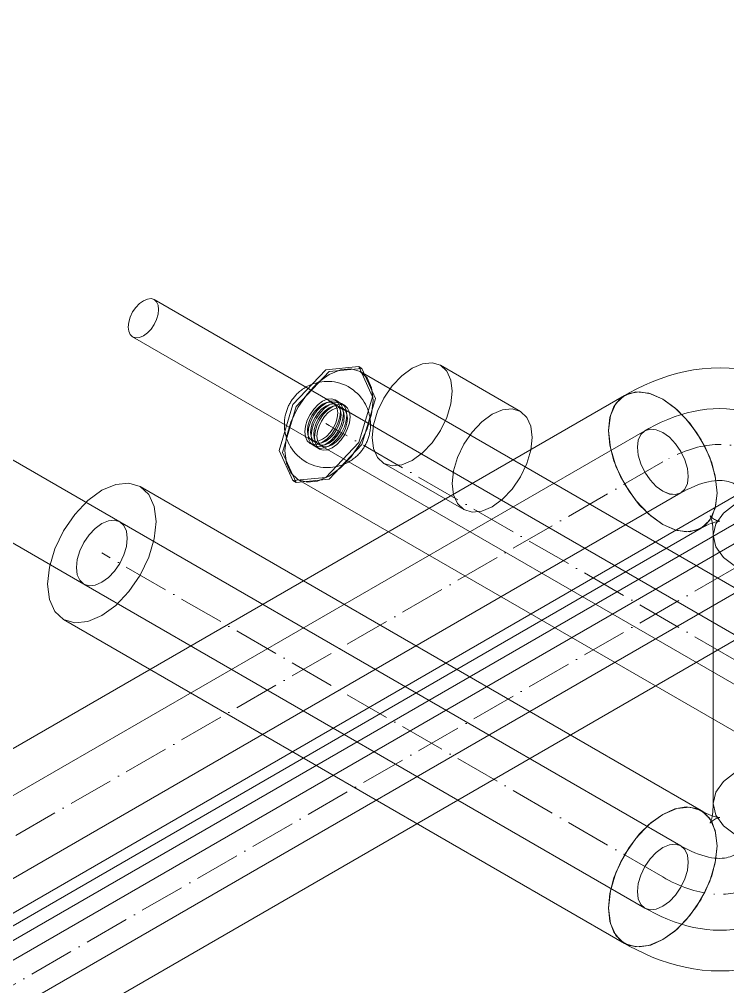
# Model space of a CAD drawing. Header units: millimetres. Extents: x -88595 to 880822, y -1054509 to -148035.
# Drawn here: x 385216.5 to 385373.1, y -313302.5 to -313088.8 of the extents above; entities that cross this region are included whole.
import ezdxf

# ---------------------------------------------------------------- set-up
doc = ezdxf.new("R2010")
doc.units = ezdxf.units.MM
doc.linetypes.add('$12$ADSK_Осевая', pattern=[14, 10, -2, 0, -2])
doc.linetypes.add('$13$ADSK_Осевая', pattern=[14, 10, -2, 0, -2])
for name, color, linetype, lineweight in [('Изоляция', 7, 'Continuous', 18), ('Оборудование', 7, 'Continuous', 18), ('Трубопровод', 7, 'Continuous', 18), ('Трубопроводы', 7, 'Continuous', 18)]:
    doc.layers.add(name, color=color, linetype=linetype, lineweight=lineweight)

# ---------------------------------------------------------------- blocks, each defined once
blk = doc.blocks.new('$0$ADSK_Канальный блок кондиционера1 - AD242MJERAB-3267365-В_ОВ3_3')
at = {"layer": 'Оборудование'}
for p, q in [((18510.35, 12289.72), (18017.5, 12005.17)), ((18191.7, 12182.79), (18151.39, 12206.06)), ((18146.64, 12197.83), (18186.95, 12174.56)), ((18232.34, 12181.33), (18214.66, 12191.54)), ((18143.79, 12156.97), (18103.49, 12180.24)), ((18202.16, 12169.89), (18219.84, 12159.68)), ((18095.55, 12166.49), (18135.85, 12143.22))]:
    blk.add_line(p, q, dxfattribs=at)
for points in [[(18145.66, 12200, 0), (18145.77, 12201.07, 0), (18146.11, 12202.2, 0), (18146.64, 12203.32, 0), (18147.34, 12204.33, 0), (18148.15, 12205.19, 0), (18149.02, 12205.82, 0), (18149.89, 12206.19, 0), (18150.7, 12206.27, 0), (18151.39, 12206.06, 0), (18151.93, 12205.56, 0), (18152.26, 12204.82, 0), (18152.38, 12203.88, 0)], [(18152.38, 12203.88, 0), (18152.26, 12202.81, 0), (18151.93, 12201.68, 0), (18151.39, 12200.57, 0), (18150.7, 12199.55, 0), (18149.89, 12198.7, 0), (18149.02, 12198.07, 0), (18148.15, 12197.7, 0), (18147.34, 12197.62, 0), (18146.64, 12197.83, 0), (18146.11, 12198.33, 0), (18145.77, 12199.07, 0), (18145.66, 12200, 0)], [(18199.58, 12175.61, 0), (18199.88, 12178.43, 0), (18200.76, 12181.4, 0), (18202.16, 12184.32, 0), (18203.99, 12187, 0), (18206.13, 12189.25, 0), (18208.41, 12190.92, 0), (18210.7, 12191.89, 0), (18212.83, 12192.11, 0), (18214.66, 12191.54, 0), (18216.07, 12190.24, 0), (18216.95, 12188.29, 0), (18217.25, 12185.82, 0)], [(18217.25, 12185.82, 0), (18216.95, 12183, 0), (18216.07, 12180.03, 0), (18214.66, 12177.11, 0), (18212.83, 12174.43, 0), (18210.7, 12172.18, 0), (18208.41, 12170.51, 0), (18206.13, 12169.54, 0), (18203.99, 12169.32, 0), (18202.16, 12169.89, 0), (18200.76, 12171.19, 0), (18199.88, 12173.14, 0), (18199.58, 12175.61, 0)], [(18192.68, 12180.61, 0), (18192.57, 12181.55, 0), (18192.23, 12182.29, 0), (18191.7, 12182.79, 0), (18191, 12183, 0), (18190.19, 12182.92, 0), (18189.32, 12182.55, 0), (18188.45, 12181.92, 0), (18187.64, 12181.06, 0), (18186.95, 12180.05, 0), (18186.41, 12178.93, 0), (18186.08, 12177.8, 0), (18185.96, 12176.73, 0)], [(18234.93, 12175.61, 0), (18234.63, 12178.08, 0), (18233.75, 12180.03, 0), (18232.34, 12181.33, 0), (18230.51, 12181.9, 0), (18228.38, 12181.69, 0), (18226.09, 12180.72, 0), (18223.8, 12179.05, 0), (18221.67, 12176.8, 0), (18219.84, 12174.12, 0), (18218.44, 12171.19, 0), (18217.55, 12168.22, 0), (18217.25, 12165.41, 0)], [(18185.96, 12176.73, 0), (18186.08, 12175.8, 0), (18186.41, 12175.06, 0), (18186.95, 12174.56, 0), (18187.64, 12174.35, 0), (18188.45, 12174.43, 0), (18189.32, 12174.8, 0), (18190.19, 12175.43, 0), (18191, 12176.28, 0), (18191.7, 12177.3, 0), (18192.23, 12178.41, 0), (18192.57, 12179.54, 0), (18192.68, 12180.61, 0)], [(18217.25, 12165.41, 0), (18217.55, 12162.94, 0), (18218.44, 12160.99, 0), (18219.84, 12159.68, 0), (18221.67, 12159.12, 0), (18223.8, 12159.33, 0), (18226.09, 12160.3, 0), (18228.38, 12161.97, 0), (18230.51, 12164.22, 0), (18232.34, 12166.9, 0), (18233.75, 12169.83, 0), (18234.63, 12172.8, 0), (18234.93, 12175.61, 0)], [(18145.44, 12153.34, 0), (18145.25, 12154.91, 0), (18144.69, 12156.15, 0), (18143.79, 12156.97, 0), (18142.63, 12157.33, 0), (18141.28, 12157.2, 0), (18139.82, 12156.58, 0), (18138.37, 12155.52, 0), (18137.02, 12154.09, 0), (18135.85, 12152.39, 0), (18134.96, 12150.53, 0), (18134.4, 12148.64, 0), (18134.21, 12146.85, 0)], [(18134.21, 12146.85, 0), (18134.4, 12145.29, 0), (18134.96, 12144.05, 0), (18135.85, 12143.22, 0), (18137.02, 12142.86, 0), (18138.37, 12143, 0), (18139.82, 12143.61, 0), (18141.28, 12144.67, 0), (18142.63, 12146.1, 0), (18143.79, 12147.8, 0), (18144.69, 12149.66, 0), (18145.25, 12151.55, 0), (18145.44, 12153.34, 0)]]:
    blk.add_polyline3d(points, dxfattribs=at)
blk = doc.blocks.new('$0$ADSK_МедьПайка_Отвод-гнутая труба - Отвод _гнутая труба_-V83-В_ОВ3_3')
at = {"layer": 'Трубопроводы', "color": 134, "true_color": 0x00a6a6}
for points in [[(22811.72, 14710.77, 0), (22810.46, 14709.82, 0), (22809.67, 14708.71, 0), (22809.4, 14707.53, 0), (22809.67, 14706.34, 0), (22810.46, 14705.23, 0), (22811.72, 14704.29, 0), (22813.37, 14703.56, 0), (22815.28, 14703.1, 0), (22817.34, 14702.94, 0), (22819.39, 14703.1, 0), (22821.31, 14703.56, 0), (22822.95, 14704.29, 0)], [(22822.95, 14704.29, 0), (22824.21, 14705.23, 0), (22825.01, 14706.34, 0), (22825.28, 14707.53, 0), (22825.01, 14708.71, 0), (22824.21, 14709.82, 0), (22822.95, 14710.77, 0), (22821.31, 14711.5, 0), (22819.39, 14711.95, 0), (22817.34, 14712.11, 0), (22815.28, 14711.95, 0), (22813.37, 14711.5, 0), (22811.72, 14710.77, 0)], [(22805.14, 14696.23, 0), (22805.46, 14696.42, 0), (22805.76, 14696.64, 0), (22806.06, 14696.89, 0), (22806.35, 14697.17, 0), (22806.64, 14697.49, 0), (22806.92, 14697.84, 0), (22807.21, 14698.24, 0), (22807.48, 14698.69, 0), (22807.75, 14699.19, 0), (22808.01, 14699.73, 0), (22808.26, 14700.33, 0), (22808.48, 14700.98, 0), (22808.69, 14701.68, 0), (22808.88, 14702.43, 0), (22809.04, 14703.23, 0), (22809.17, 14704.08, 0), (22809.28, 14704.97, 0), (22809.35, 14705.91, 0), (22809.39, 14706.89, 0), (22809.4, 14707.53, 0)], [(22813.08, 14682.48, 0), (22814.33, 14683.25, 0), (22815.51, 14684.11, 0), (22816.64, 14685.05, 0), (22817.7, 14686.06, 0), (22818.69, 14687.14, 0), (22819.6, 14688.28, 0), (22820.45, 14689.47, 0), (22821.22, 14690.72, 0), (22821.92, 14692, 0), (22822.54, 14693.33, 0), (22823.1, 14694.69, 0), (22823.59, 14696.08, 0), (22824.01, 14697.51, 0), (22824.37, 14698.95, 0), (22824.67, 14700.43, 0), (22824.91, 14701.93, 0), (22825.08, 14703.44, 0), (22825.2, 14704.98, 0), (22825.27, 14706.53, 0), (22825.28, 14707.53, 0)], [(22789.26, 14684.84, 0), (22787.81, 14684.22, 0), (22786.46, 14684.08, 0), (22785.29, 14684.44, 0), (22784.4, 14685.27, 0), (22783.84, 14686.51, 0), (22783.65, 14688.08, 0), (22783.84, 14689.87, 0), (22784.4, 14691.75, 0), (22785.29, 14693.61, 0), (22786.46, 14695.31, 0), (22787.81, 14696.74, 0), (22789.26, 14697.8, 0)], [(22789.26, 14697.8, 0), (22790.72, 14698.42, 0), (22792.07, 14698.55, 0), (22793.23, 14698.2, 0), (22794.13, 14697.37, 0), (22794.69, 14696.13, 0), (22794.88, 14694.56, 0), (22794.69, 14692.77, 0), (22794.13, 14690.89, 0), (22793.23, 14689.03, 0), (22792.07, 14687.33, 0), (22790.72, 14685.9, 0), (22789.26, 14684.84, 0)], [(22805.14, 14696.23, 0), (22804.82, 14696.06, 0), (22804.48, 14695.9, 0), (22804.11, 14695.77, 0), (22803.73, 14695.66, 0), (22803.31, 14695.56, 0), (22802.86, 14695.49, 0), (22802.37, 14695.45, 0), (22801.84, 14695.43, 0), (22801.28, 14695.45, 0), (22800.68, 14695.5, 0), (22800.04, 14695.58, 0), (22799.36, 14695.71, 0), (22798.65, 14695.88, 0), (22797.91, 14696.1, 0), (22797.13, 14696.36, 0), (22796.33, 14696.66, 0), (22795.51, 14697.02, 0), (22794.66, 14697.43, 0), (22793.79, 14697.88, 0), (22793.23, 14698.2, 0)], [(22813.08, 14682.48, 0), (22811.79, 14681.79, 0), (22810.45, 14681.19, 0), (22809.08, 14680.69, 0), (22807.67, 14680.28, 0), (22806.24, 14679.96, 0), (22804.8, 14679.73, 0), (22803.34, 14679.6, 0), (22801.88, 14679.55, 0), (22800.42, 14679.59, 0), (22798.96, 14679.71, 0), (22797.5, 14679.91, 0), (22796.05, 14680.18, 0), (22794.6, 14680.53, 0), (22793.17, 14680.94, 0), (22791.74, 14681.42, 0), (22790.33, 14681.96, 0), (22788.93, 14682.57, 0), (22787.54, 14683.23, 0), (22786.16, 14683.96, 0), (22785.29, 14684.44, 0)]]:
    blk.add_polyline3d(points, dxfattribs=at)
blk = doc.blocks.new('$0$ADSK_МедьПайка_Отвод-гнутая труба - Отвод _гнутая труба_-3197924-В_ОВ3_3')
at = {"layer": 'Трубопроводы', "color": 134, "true_color": 0x00a6a6}
for points in [[(31495.62, 9697.12, 0), (31496.88, 9698.07, 0), (31497.67, 9699.18, 0), (31497.94, 9700.36, 0), (31497.67, 9701.55, 0), (31496.88, 9702.65, 0), (31495.62, 9703.6, 0), (31493.97, 9704.33, 0), (31492.06, 9704.79, 0), (31490, 9704.95, 0), (31487.95, 9704.79, 0), (31486.03, 9704.33, 0), (31484.39, 9703.6, 0)], [(31484.39, 9703.6, 0), (31483.12, 9702.65, 0), (31482.33, 9701.55, 0), (31482.06, 9700.36, 0), (31482.33, 9699.18, 0), (31483.12, 9698.07, 0), (31484.39, 9697.12, 0), (31486.03, 9696.39, 0), (31487.95, 9695.93, 0), (31490, 9695.78, 0), (31492.06, 9695.93, 0), (31493.97, 9696.39, 0), (31495.62, 9697.12, 0)], [(31477.81, 9689.06, 0), (31478.12, 9689.26, 0), (31478.42, 9689.48, 0), (31478.72, 9689.73, 0), (31479.01, 9690.01, 0), (31479.3, 9690.32, 0), (31479.59, 9690.68, 0), (31479.87, 9691.08, 0), (31480.15, 9691.53, 0), (31480.42, 9692.02, 0), (31480.68, 9692.57, 0), (31480.92, 9693.16, 0), (31481.15, 9693.81, 0), (31481.36, 9694.51, 0), (31481.54, 9695.26, 0), (31481.7, 9696.06, 0), (31481.84, 9696.91, 0), (31481.94, 9697.81, 0), (31482.01, 9698.74, 0), (31482.05, 9699.72, 0), (31482.06, 9700.36, 0)], [(31485.75, 9675.31, 0), (31486.99, 9676.09, 0), (31488.18, 9676.95, 0), (31489.3, 9677.89, 0), (31490.36, 9678.9, 0), (31491.35, 9679.98, 0), (31492.27, 9681.12, 0), (31493.11, 9682.31, 0), (31493.88, 9683.55, 0), (31494.58, 9684.84, 0), (31495.21, 9686.16, 0), (31495.77, 9687.52, 0), (31496.26, 9688.92, 0), (31496.68, 9690.34, 0), (31497.04, 9691.79, 0), (31497.34, 9693.26, 0), (31497.57, 9694.76, 0), (31497.75, 9696.28, 0), (31497.87, 9697.81, 0), (31497.93, 9699.37, 0), (31497.94, 9700.36, 0)], [(31461.93, 9677.67, 0), (31460.48, 9677.05, 0), (31459.12, 9676.92, 0), (31457.96, 9677.28, 0), (31457.07, 9678.11, 0), (31456.51, 9679.35, 0), (31456.31, 9680.91, 0), (31456.51, 9682.7, 0), (31457.07, 9684.59, 0), (31457.96, 9686.45, 0), (31459.12, 9688.15, 0), (31460.48, 9689.58, 0), (31461.93, 9690.64, 0)], [(31461.93, 9690.64, 0), (31463.38, 9691.26, 0), (31464.74, 9691.39, 0), (31465.9, 9691.03, 0), (31466.79, 9690.2, 0), (31467.35, 9688.96, 0), (31467.54, 9687.4, 0), (31467.35, 9685.61, 0), (31466.79, 9683.72, 0), (31465.9, 9681.86, 0), (31464.74, 9680.16, 0), (31463.38, 9678.73, 0), (31461.93, 9677.67, 0)], [(31477.81, 9689.06, 0), (31477.48, 9688.89, 0), (31477.14, 9688.74, 0), (31476.78, 9688.61, 0), (31476.39, 9688.49, 0), (31475.97, 9688.4, 0), (31475.52, 9688.33, 0), (31475.03, 9688.28, 0), (31474.51, 9688.27, 0), (31473.94, 9688.28, 0), (31473.34, 9688.33, 0), (31472.7, 9688.42, 0), (31472.03, 9688.55, 0), (31471.32, 9688.72, 0), (31470.57, 9688.93, 0), (31469.8, 9689.19, 0), (31469, 9689.5, 0), (31468.17, 9689.86, 0), (31467.32, 9690.26, 0), (31466.46, 9690.72, 0), (31465.9, 9691.03, 0)], [(31485.75, 9675.31, 0), (31484.45, 9674.62, 0), (31483.12, 9674.03, 0), (31481.74, 9673.52, 0), (31480.34, 9673.11, 0), (31478.91, 9672.79, 0), (31477.46, 9672.57, 0), (31476.01, 9672.43, 0), (31474.55, 9672.39, 0), (31473.08, 9672.43, 0), (31471.62, 9672.55, 0), (31470.16, 9672.74, 0), (31468.71, 9673.02, 0), (31467.27, 9673.36, 0), (31465.83, 9673.77, 0), (31464.41, 9674.25, 0), (31462.99, 9674.8, 0), (31461.59, 9675.4, 0), (31460.2, 9676.07, 0), (31458.83, 9676.79, 0), (31457.96, 9677.28, 0)]]:
    blk.add_polyline3d(points, dxfattribs=at)
blk = doc.blocks.new('$0$ADSK_МедьПайка_Муфта редукционная - Муфта редукционная медная под пайку-3268008-В_ОВ3_3')
at = {"layer": 'Трубопроводы', "color": 190, "true_color": 0x8000ff}
for p, q in [((18191.7, 12182.79), (18190.99, 12183.2)), ((18192.1, 12183.48), (18191.39, 12183.89)), ((18192.79, 12183.09), (18192.08, 12183.49)), ((18193.52, 12182.67), (18192.81, 12183.08)), ((18193.12, 12181.98), (18192.41, 12182.39)), ((18190.03, 12178.27), (18189.32, 12178.67)), ((18186.24, 12174.97), (18186.95, 12174.56)), ((18185.84, 12174.28), (18186.55, 12173.87)), ((18186.53, 12173.88), (18187.23, 12173.46)), ((18187.25, 12173.45), (18187.96, 12173.04)), ((18187.65, 12174.14), (18188.36, 12173.74))]:
    blk.add_line(p, q, dxfattribs=at)
for points in [[(18199.2, 12178.47, 0), (18199.19, 12178.81, 0), (18199.17, 12179.16, 0), (18199.14, 12179.52, 0), (18199.09, 12179.9, 0), (18199.02, 12180.29, 0), (18198.93, 12180.7, 0), (18198.82, 12181.13, 0), (18198.68, 12181.57, 0), (18198.51, 12182.02, 0), (18198.31, 12182.48, 0), (18198.08, 12182.95, 0), (18197.8, 12183.42, 0), (18197.49, 12183.9, 0), (18197.14, 12184.38, 0), (18196.75, 12184.84, 0), (18196.32, 12185.29, 0), (18195.84, 12185.72, 0), (18195.33, 12186.13, 0), (18194.79, 12186.5, 0), (18194.23, 12186.83, 0), (18193.64, 12187.13, 0), (18193.04, 12187.38, 0), (18192.43, 12187.58, 0), (18191.82, 12187.75, 0), (18191.22, 12187.86, 0), (18190.63, 12187.94, 0), (18190.05, 12187.98, 0), (18189.5, 12187.99, 0), (18188.97, 12187.96, 0), (18188.46, 12187.91, 0), (18187.98, 12187.84, 0), (18187.53, 12187.74, 0), (18187.1, 12187.63, 0), (18186.69, 12187.51, 0), (18186.31, 12187.37, 0), (18185.95, 12187.23, 0), (18185.61, 12187.08, 0), (18185.29, 12186.92, 0), (18184.99, 12186.76, 0), (18184.71, 12186.59, 0), (18184.45, 12186.42, 0), (18184.2, 12186.25, 0), (18183.96, 12186.08, 0), (18183.74, 12185.91, 0), (18183.52, 12185.74, 0), (18183.32, 12185.56, 0), (18183.13, 12185.38, 0), (18182.95, 12185.21, 0), (18182.78, 12185.03, 0), (18182.61, 12184.86, 0), (18182.46, 12184.68, 0), (18182.31, 12184.5, 0), (18182.17, 12184.32, 0), (18182.03, 12184.14, 0), (18181.9, 12183.96, 0), (18181.77, 12183.77, 0), (18181.65, 12183.59, 0), (18181.53, 12183.4, 0), (18181.42, 12183.21, 0), (18181.31, 12183.02, 0), (18181.21, 12182.82, 0), (18181.11, 12182.63, 0), (18181.02, 12182.42, 0), (18180.93, 12182.22, 0), (18180.84, 12182.01, 0), (18180.76, 12181.79, 0), (18180.68, 12181.57, 0), (18180.6, 12181.35, 0), (18180.53, 12181.12, 0), (18180.47, 12180.88, 0), (18180.4, 12180.63, 0), (18180.35, 12180.38, 0), (18180.3, 12180.11, 0), (18180.26, 12179.84, 0), (18180.22, 12179.56, 0), (18180.19, 12179.27, 0), (18180.17, 12178.96, 0), (18180.16, 12178.65, 0), (18180.16, 12178.47, 0)], [(18184.69, 12176.82, 0), (18184.82, 12178.07, 0), (18185.22, 12179.39, 0), (18185.84, 12180.68, 0), (18186.65, 12181.87, 0), (18187.6, 12182.87, 0), (18188.62, 12183.61, 0), (18189.63, 12184.05, 0), (18190.58, 12184.14, 0), (18191.39, 12183.89, 0), (18192.01, 12183.31, 0), (18192.41, 12182.44, 0), (18192.54, 12181.35, 0)], [(18191.97, 12181.02, 0), (18191.86, 12181.96, 0), (18191.52, 12182.7, 0), (18190.99, 12183.2, 0), (18190.29, 12183.41, 0), (18189.48, 12183.33, 0), (18188.62, 12182.96, 0), (18187.75, 12182.33, 0), (18186.94, 12181.47, 0), (18186.24, 12180.45, 0), (18185.71, 12179.34, 0), (18185.37, 12178.21, 0), (18185.26, 12177.14, 0)], [(18185.4, 12176.41, 0), (18185.53, 12177.66, 0), (18185.92, 12178.98, 0), (18186.55, 12180.28, 0), (18187.36, 12181.47, 0), (18188.31, 12182.46, 0), (18189.32, 12183.21, 0), (18190.34, 12183.64, 0), (18191.28, 12183.73, 0), (18192.1, 12183.48, 0), (18192.72, 12182.9, 0), (18193.11, 12182.04, 0), (18193.25, 12180.94, 0)], [(18193.25, 12180.94, 0), (18193.11, 12182.04, 0), (18192.72, 12182.9, 0), (18192.1, 12183.48, 0), (18191.28, 12183.73, 0), (18190.34, 12183.64, 0), (18189.32, 12183.21, 0), (18188.31, 12182.46, 0), (18187.36, 12181.47, 0), (18186.55, 12180.28, 0), (18185.92, 12178.98, 0), (18185.53, 12177.66, 0), (18185.4, 12176.41, 0)], [(18185.96, 12176.73, 0), (18186.08, 12177.8, 0), (18186.41, 12178.93, 0), (18186.95, 12180.05, 0), (18187.64, 12181.06, 0), (18188.45, 12181.92, 0), (18189.32, 12182.55, 0), (18190.19, 12182.92, 0), (18191, 12183, 0), (18191.7, 12182.79, 0), (18192.23, 12182.29, 0), (18192.57, 12181.55, 0), (18192.68, 12180.61, 0)], [(18193.96, 12180.54, 0), (18193.83, 12181.63, 0), (18193.43, 12182.5, 0), (18192.81, 12183.08, 0), (18192, 12183.33, 0), (18191.05, 12183.24, 0), (18190.03, 12182.81, 0), (18189.01, 12182.06, 0), (18188.06, 12181.06, 0), (18187.25, 12179.87, 0), (18186.62, 12178.57, 0), (18186.23, 12177.25, 0), (18186.1, 12176, 0)], [(18186.1, 12176, 0), (18186.23, 12177.25, 0), (18186.62, 12178.57, 0), (18187.25, 12179.87, 0), (18188.06, 12181.06, 0), (18189.01, 12182.06, 0), (18190.03, 12182.81, 0), (18191.05, 12183.24, 0), (18192, 12183.33, 0), (18192.81, 12183.08, 0), (18193.43, 12182.5, 0), (18193.83, 12181.63, 0), (18193.96, 12180.54, 0)], [(18192.54, 12181.35, 0), (18192.41, 12180.1, 0), (18192.01, 12178.78, 0), (18191.39, 12177.48, 0), (18190.58, 12176.29, 0), (18189.63, 12175.29, 0), (18188.62, 12174.55, 0), (18187.6, 12174.12, 0), (18186.65, 12174.02, 0), (18185.84, 12174.28, 0), (18185.22, 12174.85, 0), (18184.82, 12175.72, 0), (18184.69, 12176.82, 0)], [(18185.26, 12177.14, 0), (18185.37, 12176.21, 0), (18185.71, 12175.46, 0), (18186.24, 12174.97, 0), (18186.94, 12174.75, 0), (18187.75, 12174.83, 0), (18188.62, 12175.2, 0), (18189.48, 12175.84, 0), (18190.29, 12176.69, 0), (18190.99, 12177.71, 0), (18191.52, 12178.82, 0), (18191.86, 12179.95, 0), (18191.97, 12181.02, 0)], [(18193.25, 12180.94, 0), (18193.11, 12179.69, 0), (18192.72, 12178.37, 0), (18192.1, 12177.07, 0), (18191.28, 12175.88, 0), (18190.34, 12174.88, 0), (18189.32, 12174.14, 0), (18188.31, 12173.71, 0), (18187.36, 12173.62, 0), (18186.55, 12173.87, 0), (18185.92, 12174.45, 0), (18185.53, 12175.31, 0), (18185.4, 12176.41, 0)], [(18185.4, 12176.41, 0), (18185.53, 12175.31, 0), (18185.92, 12174.45, 0), (18186.55, 12173.87, 0), (18187.36, 12173.62, 0), (18188.31, 12173.71, 0), (18189.32, 12174.14, 0), (18190.34, 12174.88, 0), (18191.28, 12175.88, 0), (18192.1, 12177.07, 0), (18192.72, 12178.37, 0), (18193.11, 12179.69, 0), (18193.25, 12180.94, 0)], [(18193.4, 12180.21, 0), (18193.28, 12181.15, 0), (18192.94, 12181.89, 0), (18192.41, 12182.39, 0), (18191.71, 12182.6, 0), (18190.9, 12182.52, 0), (18190.03, 12182.15, 0), (18189.16, 12181.52, 0), (18188.35, 12180.66, 0), (18187.65, 12179.64, 0), (18187.11, 12178.53, 0), (18186.78, 12177.39, 0), (18186.66, 12176.32, 0)], [(18194.67, 12180.13, 0), (18194.53, 12181.22, 0), (18194.14, 12182.09, 0), (18193.52, 12182.67, 0), (18192.7, 12182.92, 0), (18191.75, 12182.83, 0), (18190.74, 12182.4, 0), (18189.72, 12181.65, 0), (18188.77, 12180.65, 0), (18187.96, 12179.46, 0), (18187.33, 12178.16, 0), (18186.94, 12176.84, 0), (18186.81, 12175.59, 0)], [(18187.37, 12175.91, 0), (18187.49, 12176.99, 0), (18187.82, 12178.12, 0), (18188.36, 12179.23, 0), (18189.05, 12180.25, 0), (18189.87, 12181.11, 0), (18190.74, 12181.74, 0), (18191.61, 12182.11, 0), (18192.42, 12182.19, 0), (18193.12, 12181.98, 0), (18193.65, 12181.48, 0), (18193.99, 12180.74, 0), (18194.1, 12179.8, 0)], [(18192.68, 12180.61, 0), (18192.57, 12179.54, 0), (18192.23, 12178.41, 0), (18191.7, 12177.3, 0), (18191, 12176.28, 0), (18190.19, 12175.43, 0), (18189.32, 12174.8, 0), (18188.45, 12174.43, 0), (18187.64, 12174.35, 0), (18186.95, 12174.56, 0), (18186.41, 12175.06, 0), (18186.08, 12175.8, 0), (18185.96, 12176.73, 0)], [(18186.1, 12176, 0), (18186.23, 12174.9, 0), (18186.62, 12174.03, 0), (18187.25, 12173.45, 0), (18188.06, 12173.2, 0), (18189.01, 12173.29, 0), (18190.03, 12173.73, 0), (18191.05, 12174.47, 0), (18192, 12175.47, 0), (18192.81, 12176.66, 0), (18193.43, 12177.96, 0), (18193.83, 12179.28, 0), (18193.96, 12180.54, 0)], [(18193.96, 12180.54, 0), (18193.83, 12179.28, 0), (18193.43, 12177.96, 0), (18192.81, 12176.66, 0), (18192, 12175.47, 0), (18191.05, 12174.47, 0), (18190.03, 12173.73, 0), (18189.01, 12173.29, 0), (18188.06, 12173.2, 0), (18187.25, 12173.45, 0), (18186.62, 12174.03, 0), (18186.23, 12174.9, 0), (18186.1, 12176, 0)], [(18186.66, 12176.32, 0), (18186.78, 12175.38, 0), (18187.11, 12174.64, 0), (18187.65, 12174.14, 0), (18188.35, 12173.93, 0), (18189.16, 12174.01, 0), (18190.03, 12174.38, 0), (18190.9, 12175.01, 0), (18191.71, 12175.87, 0), (18192.41, 12176.89, 0), (18192.94, 12178.01, 0), (18193.28, 12179.14, 0), (18193.4, 12180.21, 0)], [(18186.81, 12175.59, 0), (18186.94, 12174.49, 0), (18187.33, 12173.62, 0), (18187.96, 12173.04, 0), (18188.77, 12172.79, 0), (18189.72, 12172.88, 0), (18190.74, 12173.32, 0), (18191.75, 12174.06, 0), (18192.7, 12175.06, 0), (18193.52, 12176.25, 0), (18194.14, 12177.55, 0), (18194.53, 12178.87, 0), (18194.67, 12180.13, 0)], [(18194.1, 12179.8, 0), (18193.99, 12178.73, 0), (18193.65, 12177.6, 0), (18193.12, 12176.48, 0), (18192.42, 12175.46, 0), (18191.61, 12174.61, 0), (18190.74, 12173.97, 0), (18189.87, 12173.6, 0), (18189.05, 12173.52, 0), (18188.36, 12173.74, 0), (18187.82, 12174.23, 0), (18187.49, 12174.97, 0), (18187.37, 12175.91, 0)], [(18180.16, 12178.47, 0), (18180.16, 12178.13, 0), (18180.18, 12177.78, 0), (18180.21, 12177.42, 0), (18180.26, 12177.04, 0), (18180.33, 12176.64, 0), (18180.42, 12176.24, 0), (18180.53, 12175.81, 0), (18180.67, 12175.37, 0), (18180.84, 12174.92, 0), (18181.04, 12174.46, 0), (18181.28, 12173.99, 0), (18181.55, 12173.51, 0), (18181.86, 12173.04, 0), (18182.21, 12172.56, 0), (18182.6, 12172.1, 0), (18183.04, 12171.65, 0), (18183.51, 12171.22, 0), (18184.02, 12170.81, 0), (18184.56, 12170.44, 0), (18185.13, 12170.11, 0), (18185.71, 12169.81, 0), (18186.32, 12169.56, 0), (18186.92, 12169.36, 0), (18187.53, 12169.19, 0), (18188.13, 12169.08, 0), (18188.72, 12169, 0), (18189.3, 12168.96, 0), (18189.85, 12168.95, 0), (18190.38, 12168.98, 0), (18190.89, 12169.03, 0), (18191.37, 12169.1, 0), (18191.83, 12169.2, 0), (18192.26, 12169.31, 0), (18192.66, 12169.43, 0), (18193.04, 12169.57, 0), (18193.4, 12169.71, 0), (18193.74, 12169.86, 0), (18194.06, 12170.02, 0), (18194.36, 12170.18, 0), (18194.64, 12170.35, 0), (18194.91, 12170.51, 0), (18195.16, 12170.69, 0), (18195.39, 12170.86, 0), (18195.62, 12171.03, 0), (18195.83, 12171.2, 0), (18196.03, 12171.38, 0), (18196.22, 12171.55, 0), (18196.4, 12171.73, 0), (18196.57, 12171.91, 0), (18196.74, 12172.08, 0), (18196.89, 12172.26, 0), (18197.04, 12172.44, 0), (18197.19, 12172.62, 0), (18197.32, 12172.8, 0), (18197.46, 12172.98, 0), (18197.58, 12173.17, 0), (18197.7, 12173.35, 0), (18197.82, 12173.54, 0), (18197.93, 12173.73, 0), (18198.04, 12173.92, 0), (18198.14, 12174.11, 0), (18198.24, 12174.31, 0), (18198.34, 12174.51, 0), (18198.43, 12174.72, 0), (18198.51, 12174.93, 0), (18198.6, 12175.14, 0), (18198.68, 12175.36, 0), (18198.75, 12175.59, 0), (18198.82, 12175.82, 0), (18198.89, 12176.06, 0), (18198.95, 12176.31, 0), (18199, 12176.56, 0), (18199.05, 12176.83, 0), (18199.1, 12177.1, 0), (18199.13, 12177.38, 0), (18199.16, 12177.67, 0), (18199.18, 12177.98, 0), (18199.19, 12178.29, 0), (18199.2, 12178.47, 0)]]:
    blk.add_polyline3d(points, dxfattribs=at)

msp = doc.modelspace()

# ---------------------------------------------------------------- linework, layer by layer
at = {"layer": 'Изоляция', "color": 190, "true_color": 0x8000ff}
for p, q in [((385440.87, -313155.89), (382014.69, -315134)), ((385292.25, -313165.91), (385291.54, -313165.5)), ((385454.63, -313260.57), (385291.85, -313166.59)), ((382028.45, -315157.83), (385454.63, -313179.73)), ((385276.99, -313190.7), (385277.7, -313191.11)), ((385278.09, -313190.42), (385440.87, -313284.4))]:
    msp.add_line(p, q, dxfattribs=at)
at = {"layer": 'Изоляция', "color": 134, "true_color": 0x00a6a6}
for p, q in [((385350.26, -313171.88), (382024.14, -315092.21)), ((385367.2, -313263.57), (385243.24, -313192)), ((382041.08, -315121.55), (385367.2, -313201.22)), ((385369.86, -313202.76), (385369.86, -313262.03)), ((385226.3, -313221.35), (385350.26, -313292.91))]:
    msp.add_line(p, q, dxfattribs=at)
at = {"layer": 'Изоляция', "color": 190, "true_color": 0x8000ff}
for points in [[(385273.98, -313184.04, 0), (385276.99, -313173.9, 0), (385284.27, -313166.22, 0)], [(385284.27, -313166.22, 0), (385291.54, -313165.5, 0), (385294.56, -313172.16, 0)], [(385295.26, -313172.57, 0), (385292.25, -313165.91, 0), (385284.97, -313166.63, 0)], [(385284.97, -313167.27, 0), (385287.49, -313166.2, 0), (385289.84, -313165.97, 0), (385291.85, -313166.59, 0), (385293.4, -313168.02, 0), (385294.37, -313170.17, 0), (385294.7, -313172.89, 0)], [(385284.97, -313166.63, 0), (385277.7, -313174.31, 0), (385274.69, -313184.45, 0)], [(385275.24, -313184.12, 0), (385275.58, -313181.02, 0), (385276.55, -313177.75, 0), (385278.09, -313174.53, 0), (385280.11, -313171.58, 0), (385282.46, -313169.11, 0), (385284.97, -313167.27, 0)], [(385294.56, -313172.16, 0), (385291.54, -313182.3, 0), (385284.27, -313189.98, 0)], [(385284.97, -313190.39, 0), (385292.25, -313182.71, 0), (385295.26, -313172.57, 0)], [(385294.7, -313172.89, 0), (385294.37, -313175.99, 0), (385293.4, -313179.26, 0), (385291.85, -313182.48, 0), (385289.84, -313185.43, 0), (385287.49, -313187.9, 0), (385284.97, -313189.74, 0)], [(385284.27, -313189.98, 0), (385276.99, -313190.7, 0), (385273.98, -313184.04, 0)], [(385274.69, -313184.45, 0), (385277.7, -313191.11, 0), (385284.97, -313190.39, 0)], [(385284.97, -313189.74, 0), (385282.46, -313190.81, 0), (385280.11, -313191.04, 0), (385278.09, -313190.42, 0), (385276.55, -313188.99, 0), (385275.58, -313186.84, 0), (385275.24, -313184.12, 0)]]:
    msp.add_polyline3d(points, dxfattribs=at)
at = {"layer": 'Изоляция', "color": 134, "true_color": 0x00a6a6}
for points in [[(385387.05, -313169.91, 0), (385385.2, -313168.93, 0), (385383.3, -313168.08, 0), (385381.35, -313167.37, 0), (385379.37, -313166.79, 0), (385377.37, -313166.34, 0), (385375.36, -313166.03, 0), (385373.36, -313165.85, 0), (385371.37, -313165.78, 0), (385369.39, -313165.83, 0), (385367.44, -313165.99, 0), (385365.52, -313166.25, 0), (385363.63, -313166.61, 0), (385361.77, -313167.05, 0), (385359.95, -313167.58, 0), (385358.15, -313168.18, 0), (385356.39, -313168.86, 0), (385354.66, -313169.61, 0), (385352.96, -313170.42, 0), (385351.3, -313171.29, 0), (385350.26, -313171.88, 0)], [(385358.73, -313172.72, 0), (385356.06, -313171.52, 0), (385353.53, -313171.09, 0), (385351.26, -313171.42, 0), (385349.36, -313172.52, 0), (385347.93, -313174.32, 0), (385347.05, -313176.73, 0), (385346.75, -313179.63, 0)], [(385346.75, -313179.63, 0), (385347.16, -313176.29, 0), (385348.35, -313173.64, 0), (385350.26, -313171.88, 0), (385352.74, -313171.11, 0), (385355.63, -313171.4, 0), (385358.73, -313172.72, 0)], [(385358.73, -313172.72, 0), (385361.83, -313174.98, 0), (385364.71, -313178.03, 0), (385367.2, -313181.66, 0), (385369.1, -313185.62, 0), (385370.3, -313189.65, 0), (385370.7, -313193.46, 0)], [(385370.7, -313193.46, 0), (385370.4, -313190.21, 0), (385369.52, -313186.78, 0), (385368.09, -313183.33, 0), (385366.19, -313180.04, 0), (385363.92, -313177.09, 0), (385361.39, -313174.6, 0), (385358.73, -313172.72, 0)], [(385358.73, -313200.38, 0), (385355.63, -313198.12, 0), (385352.74, -313195.07, 0), (385350.26, -313191.44, 0), (385348.35, -313187.48, 0), (385347.16, -313183.45, 0), (385346.75, -313179.63, 0)], [(385346.75, -313179.63, 0), (385347.05, -313182.89, 0), (385347.93, -313186.32, 0), (385349.36, -313189.77, 0), (385351.26, -313193.05, 0), (385353.53, -313196.01, 0), (385356.06, -313198.5, 0), (385358.73, -313200.38, 0)], [(385234.77, -313192.84, 0), (385237.87, -313191.53, 0), (385240.76, -313191.24, 0), (385243.24, -313192, 0), (385245.14, -313193.77, 0), (385246.34, -313196.42, 0), (385246.75, -313199.76, 0)], [(385222.79, -313213.59, 0), (385223.2, -313209.78, 0), (385224.4, -313205.75, 0), (385226.3, -313201.78, 0), (385228.78, -313198.15, 0), (385231.67, -313195.1, 0), (385234.77, -313192.84, 0)], [(385370.7, -313193.46, 0), (385370.3, -313196.81, 0), (385369.1, -313199.45, 0), (385367.2, -313201.22, 0), (385364.71, -313201.98, 0), (385361.83, -313201.7, 0), (385358.73, -313200.38, 0)], [(385358.73, -313200.38, 0), (385361.39, -313201.57, 0), (385363.92, -313202.01, 0), (385366.2, -313201.67, 0), (385368.09, -313200.58, 0), (385369.52, -313198.78, 0), (385370.4, -313196.37, 0), (385370.7, -313193.46, 0)], [(385374.82, -313195.84, 0), (385372.13, -313197.87, 0), (385370.43, -313200.22, 0), (385369.86, -313202.76, 0), (385370.43, -313205.29, 0), (385372.13, -313207.65, 0), (385374.82, -313209.67, 0)], [(385374.82, -313209.67, 0), (385372.13, -313207.65, 0), (385370.43, -313205.29, 0), (385369.86, -313202.76, 0), (385370.43, -313200.22, 0), (385372.13, -313197.87, 0), (385374.82, -313195.84, 0)], [(385246.75, -313199.76, 0), (385246.34, -313203.57, 0), (385245.14, -313207.6, 0), (385243.24, -313211.57, 0), (385240.76, -313215.2, 0), (385237.87, -313218.25, 0), (385234.77, -313220.51, 0)], [(385371.29, -313199.66, 0), (385371.26, -313199.66, 0), (385371.17, -313199.67, 0), (385371.02, -313199.69, 0), (385370.8, -313199.72, 0), (385370.53, -313199.78, 0), (385370.2, -313199.87, 0), (385369.82, -313199.99, 0), (385369.39, -313200.15, 0), (385368.9, -313200.35, 0), (385368.38, -313200.59, 0), (385367.82, -313200.87, 0), (385367.22, -313201.2, 0), (385367.2, -313201.22, 0)], [(385370.11, -313199.25, 0), (385369.89, -313199.12, 0), (385369.69, -313198.97, 0), (385369.52, -313198.83, 0), (385369.38, -313198.7, 0), (385369.27, -313198.58, 0), (385369.2, -313198.49, 0), (385369.17, -313198.44, 0), (385369.16, -313198.44, 0)], [(385369.16, -313198.44, 0), (385369.17, -313198.46, 0), (385369.22, -313198.54, 0), (385369.28, -313198.68, 0), (385369.35, -313198.88, 0), (385369.43, -313199.15, 0), (385369.52, -313199.48, 0), (385369.61, -313199.87, 0), (385369.69, -313200.32, 0), (385369.76, -313200.84, 0), (385369.81, -313201.41, 0), (385369.84, -313202.04, 0), (385369.86, -313202.73, 0), (385369.86, -313202.76, 0)], [(385370.11, -313199.25, 0), (385370.33, -313199.37, 0), (385370.55, -313199.47, 0), (385370.76, -313199.55, 0), (385370.95, -313199.6, 0), (385371.1, -313199.64, 0), (385371.22, -313199.66, 0), (385371.28, -313199.66, 0), (385371.29, -313199.66, 0)], [(385234.77, -313220.51, 0), (385231.67, -313221.83, 0), (385228.78, -313222.11, 0), (385226.3, -313221.35, 0), (385224.4, -313219.58, 0), (385223.2, -313216.94, 0), (385222.79, -313213.59, 0)], [(385374.82, -313268.95, 0), (385372.13, -313266.92, 0), (385370.43, -313264.56, 0), (385369.86, -313262.03, 0), (385370.43, -313259.5, 0), (385372.13, -313257.14, 0), (385374.82, -313255.12, 0)], [(385374.82, -313255.12, 0), (385372.13, -313257.14, 0), (385370.43, -313259.5, 0), (385369.86, -313262.03, 0), (385370.43, -313264.56, 0), (385372.13, -313266.92, 0), (385374.82, -313268.95, 0)], [(385369.16, -313266.35, 0), (385369.17, -313266.33, 0), (385369.22, -313266.25, 0), (385369.28, -313266.11, 0), (385369.35, -313265.91, 0), (385369.43, -313265.64, 0), (385369.52, -313265.31, 0), (385369.61, -313264.92, 0), (385369.69, -313264.46, 0), (385369.76, -313263.95, 0), (385369.81, -313263.37, 0), (385369.84, -313262.74, 0), (385369.86, -313262.06, 0), (385369.86, -313262.03, 0)], [(385358.73, -313264.41, 0), (385355.63, -313266.67, 0), (385352.74, -313269.72, 0), (385350.26, -313273.35, 0), (385348.35, -313277.31, 0), (385347.16, -313281.34, 0), (385346.75, -313285.16, 0)], [(385346.75, -313285.16, 0), (385347.05, -313281.9, 0), (385347.93, -313278.47, 0), (385349.36, -313275.02, 0), (385351.26, -313271.74, 0), (385353.53, -313268.78, 0), (385356.06, -313266.29, 0), (385358.73, -313264.41, 0)], [(385358.73, -313264.41, 0), (385361.39, -313263.22, 0), (385363.92, -313262.78, 0), (385366.2, -313263.12, 0), (385368.09, -313264.21, 0), (385369.52, -313266.01, 0), (385370.4, -313268.42, 0), (385370.7, -313271.33, 0)], [(385370.7, -313271.33, 0), (385370.3, -313267.98, 0), (385369.1, -313265.34, 0), (385367.2, -313263.57, 0), (385364.71, -313262.8, 0), (385361.83, -313263.09, 0), (385358.73, -313264.41, 0)], [(385371.29, -313265.13, 0), (385371.26, -313265.13, 0), (385371.17, -313265.12, 0), (385371.02, -313265.1, 0), (385370.8, -313265.07, 0), (385370.53, -313265.01, 0), (385370.2, -313264.92, 0), (385369.82, -313264.8, 0), (385369.39, -313264.64, 0), (385368.9, -313264.44, 0), (385368.38, -313264.2, 0), (385367.82, -313263.92, 0), (385367.22, -313263.58, 0), (385367.2, -313263.57, 0)], [(385370.11, -313265.54, 0), (385369.89, -313265.67, 0), (385369.69, -313265.82, 0), (385369.52, -313265.96, 0), (385369.38, -313266.09, 0), (385369.27, -313266.21, 0), (385369.2, -313266.3, 0), (385369.17, -313266.35, 0), (385369.16, -313266.35, 0)], [(385370.11, -313265.54, 0), (385370.33, -313265.42, 0), (385370.55, -313265.32, 0), (385370.76, -313265.24, 0), (385370.95, -313265.19, 0), (385371.1, -313265.15, 0), (385371.22, -313265.13, 0), (385371.28, -313265.13, 0), (385371.29, -313265.13, 0)], [(385358.73, -313292.07, 0), (385361.83, -313289.81, 0), (385364.71, -313286.76, 0), (385367.2, -313283.13, 0), (385369.1, -313279.17, 0), (385370.3, -313275.14, 0), (385370.7, -313271.33, 0)], [(385370.7, -313271.33, 0), (385370.4, -313274.58, 0), (385369.52, -313278.01, 0), (385368.09, -313281.46, 0), (385366.19, -313284.75, 0), (385363.92, -313287.7, 0), (385361.39, -313290.19, 0), (385358.73, -313292.07, 0)], [(385346.75, -313285.16, 0), (385347.16, -313288.5, 0), (385348.35, -313291.15, 0), (385350.26, -313292.91, 0), (385352.74, -313293.68, 0), (385355.63, -313293.39, 0), (385358.73, -313292.07, 0)], [(385358.73, -313292.07, 0), (385356.06, -313293.27, 0), (385353.53, -313293.7, 0), (385351.26, -313293.37, 0), (385349.36, -313292.27, 0), (385347.93, -313290.47, 0), (385347.05, -313288.06, 0), (385346.75, -313285.16, 0)], [(385387.05, -313294.88, 0), (385385.2, -313295.86, 0), (385383.3, -313296.71, 0), (385381.35, -313297.42, 0), (385379.37, -313298, 0), (385377.37, -313298.45, 0), (385375.36, -313298.76, 0), (385373.36, -313298.94, 0), (385371.37, -313299.01, 0), (385369.39, -313298.96, 0), (385367.44, -313298.8, 0), (385365.52, -313298.54, 0), (385363.63, -313298.18, 0), (385361.77, -313297.74, 0), (385359.95, -313297.21, 0), (385358.15, -313296.61, 0), (385356.39, -313295.93, 0), (385354.66, -313295.18, 0), (385352.96, -313294.37, 0), (385351.3, -313293.5, 0), (385350.26, -313292.91, 0)]]:
    msp.add_polyline3d(points, dxfattribs=at)
at = {"layer": 'Трубопровод', "color": 190, "true_color": 0x8000ff}
for p, q in [((385445.37, -313163.69), (382017.18, -315142.96)), ((382021.94, -315151.2), (385450.13, -313171.93)), ((385450.13, -313268.36), (385287.35, -313174.38)), ((385282.59, -313182.63), (385445.37, -313276.61))]:
    msp.add_line(p, q, dxfattribs=at)
at = {"layer": 'Трубопровод', "color": 190, "linetype": '$12$ADSK_Осевая', "true_color": 0x8000ff}
for p, q in [((385447.75, -313167.81), (382019.56, -315147.08)), ((385447.75, -313167.81), (382019.56, -315147.08)), ((385447.75, -313272.48), (385284.97, -313178.51)), ((385447.75, -313272.48), (385284.97, -313178.51))]:
    msp.add_line(p, q, dxfattribs=at)
at = {"layer": 'Трубопровод', "color": 134, "true_color": 0x00a6a6}
for p, q in [((385354.76, -313179.67), (382024.07, -315102.64)), ((382032.01, -315116.4), (385362.7, -313193.42)), ((385362.7, -313271.36), (385238.74, -313199.8)), ((385230.8, -313213.55), (385354.76, -313285.12))]:
    msp.add_line(p, q, dxfattribs=at)
at = {"layer": 'Трубопровод', "color": 134, "linetype": '$12$ADSK_Осевая', "true_color": 0x00a6a6}
for p, q in [((385358.73, -313186.55), (382028.04, -315109.52)), ((385358.73, -313186.55), (382028.04, -315109.52)), ((385358.73, -313278.24), (385234.77, -313206.68)), ((385358.73, -313278.24), (385234.77, -313206.68))]:
    msp.add_line(p, q, dxfattribs=at)
at = {"layer": 'Трубопровод', "color": 190, "true_color": 0x8000ff}
for points in [[(385281.61, -313180.45, 0), (385281.72, -313179.38, 0), (385282.06, -313178.25, 0), (385282.59, -313177.13, 0), (385283.29, -313176.11, 0), (385284.1, -313175.25, 0), (385284.97, -313174.62, 0)], [(385284.97, -313174.62, 0), (385285.85, -313174.25, 0), (385286.66, -313174.17, 0), (385287.35, -313174.38, 0), (385287.89, -313174.88, 0), (385288.23, -313175.62, 0), (385288.34, -313176.56, 0)], [(385288.34, -313176.56, 0), (385288.23, -313177.63, 0), (385287.89, -313178.77, 0), (385287.35, -313179.88, 0), (385286.66, -313180.9, 0), (385285.85, -313181.76, 0), (385284.97, -313182.39, 0)], [(385284.97, -313182.39, 0), (385284.1, -313182.76, 0), (385283.29, -313182.84, 0), (385282.59, -313182.63, 0), (385282.06, -313182.13, 0), (385281.72, -313181.39, 0), (385281.61, -313180.45, 0)]]:
    msp.add_polyline3d(points, dxfattribs=at)
at = {"layer": 'Трубопровод', "color": 134, "true_color": 0x00a6a6}
for points in [[(385353.11, -313183.31, 0), (385353.3, -313181.74, 0), (385353.86, -313180.5, 0), (385354.76, -313179.67, 0), (385355.92, -313179.31, 0), (385357.27, -313179.45, 0), (385358.73, -313180.07, 0)], [(385358.73, -313180.07, 0), (385360.18, -313181.13, 0), (385361.53, -313182.55, 0), (385362.7, -313184.26, 0), (385363.59, -313186.11, 0), (385364.15, -313188, 0), (385364.34, -313189.79, 0)], [(385358.73, -313193.03, 0), (385357.27, -313191.97, 0), (385355.92, -313190.54, 0), (385354.76, -313188.84, 0), (385353.86, -313186.98, 0), (385353.3, -313185.1, 0), (385353.11, -313183.31, 0)], [(385364.34, -313189.79, 0), (385364.15, -313191.36, 0), (385363.59, -313192.6, 0), (385362.7, -313193.42, 0), (385361.53, -313193.78, 0), (385360.18, -313193.65, 0), (385358.73, -313193.03, 0)], [(385229.16, -313209.92, 0), (385229.35, -313208.13, 0), (385229.91, -313206.24, 0), (385230.8, -313204.38, 0), (385231.96, -313202.68, 0), (385233.32, -313201.25, 0), (385234.77, -313200.19, 0)], [(385234.77, -313200.19, 0), (385236.22, -313199.57, 0), (385237.58, -313199.44, 0), (385238.74, -313199.8, 0), (385239.63, -313200.63, 0), (385240.19, -313201.87, 0), (385240.38, -313203.43, 0)], [(385240.38, -313203.43, 0), (385240.19, -313205.22, 0), (385239.63, -313207.11, 0), (385238.74, -313208.97, 0), (385237.58, -313210.67, 0), (385236.22, -313212.1, 0), (385234.77, -313213.16, 0)], [(385234.77, -313213.16, 0), (385233.32, -313213.78, 0), (385231.96, -313213.91, 0), (385230.8, -313213.55, 0), (385229.91, -313212.72, 0), (385229.35, -313211.48, 0), (385229.16, -313209.92, 0)], [(385358.73, -313271.76, 0), (385357.27, -313272.82, 0), (385355.92, -313274.25, 0), (385354.76, -313275.95, 0), (385353.86, -313277.81, 0), (385353.3, -313279.69, 0), (385353.11, -313281.48, 0)], [(385364.34, -313275, 0), (385364.15, -313273.43, 0), (385363.59, -313272.19, 0), (385362.7, -313271.36, 0), (385361.53, -313271.01, 0), (385360.18, -313271.14, 0), (385358.73, -313271.76, 0)], [(385358.73, -313284.72, 0), (385360.18, -313283.66, 0), (385361.53, -313282.23, 0), (385362.7, -313280.53, 0), (385363.59, -313278.68, 0), (385364.15, -313276.79, 0), (385364.34, -313275, 0)], [(385353.11, -313281.48, 0), (385353.3, -313283.05, 0), (385353.86, -313284.29, 0), (385354.76, -313285.12, 0), (385355.92, -313285.48, 0), (385357.27, -313285.34, 0), (385358.73, -313284.72, 0)]]:
    msp.add_polyline3d(points, dxfattribs=at)
at = {"layer": 'Трубопроводы', "color": 134, "linetype": '$13$ADSK_Осевая', "true_color": 0x00a6a6}
for centre, major_axis, start_param, end_param in [((385358.73, -313218.96), (19.85, 34.38), 5.497787, 7.068583), ((385358.73, -313245.83), (-19.85, 34.38), 2.356194, 3.926991)]:
    msp.add_ellipse(centre, major_axis=major_axis, ratio=0.57735, start_param=start_param, end_param=end_param, dxfattribs=at)

# ---------------------------------------------------------------- block references
at = {"layer": 'Оборудование'}
msp.add_blockref('$0$ADSK_Канальный блок кондиционера1 - AD242MJERAB-3267365-В_ОВ3_3', (367094.94, -325356.77), dxfattribs=at)
at = {"layer": 'Трубопроводы', "color": 134, "true_color": 0x00a6a6, "rotation": 120}
msp.add_blockref('$0$ADSK_МедьПайка_Отвод-гнутая труба - Отвод _гнутая труба_-3197924-В_ОВ3_3', (409504.49, -335607.51), dxfattribs=at)
at = {"layer": 'Трубопроводы', "color": 190, "true_color": 0x8000ff}
msp.add_blockref('$0$ADSK_МедьПайка_Муфта редукционная - Муфта редукционная медная под пайку-3268008-В_ОВ3_3', (367094.94, -325356.77), dxfattribs=at)
at = {"layer": 'Трубопроводы', "color": 134, "true_color": 0x00a6a6}
msp.add_blockref('$0$ADSK_МедьПайка_Отвод-гнутая труба - Отвод _гнутая труба_-V83-В_ОВ3_3', (362569.46, -327969.56), dxfattribs=at)

doc.saveas('drawing.dxf')
